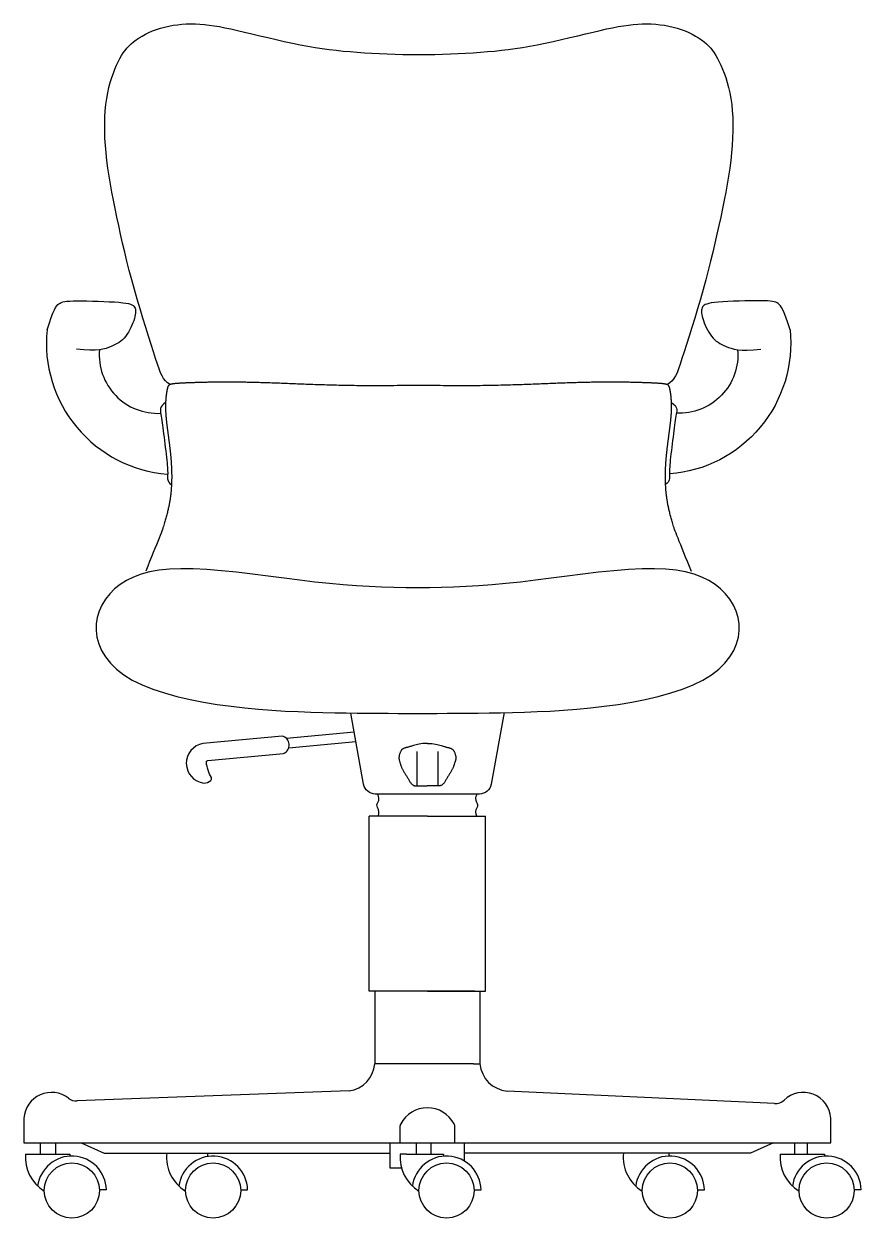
# Model space of a CAD drawing. Header units: metres. Extents: x -0.037 to 0.617, y 0 to 0.933.
import ezdxf

# ---------------------------------------------------------------- set-up
doc = ezdxf.new("R2010")
doc.units = ezdxf.units.M
doc.layers.add('ceco.net 62', color=7, linetype='Continuous')

# ---------------------------------------------------------------- blocks, each defined once
blk = doc.blocks.new('silla1')
for p, q in [((-0.23195, 0.50504), (-0.23859, 0.50327)), ((-0.22461, 0.50636), (-0.23195, 0.50504)), ((-0.21652, 0.50722), (-0.22461, 0.50636)), ((-0.20762, 0.50762), (-0.21652, 0.50722)), ((-0.19786, 0.50754), (-0.20762, 0.50762)), ((-0.18723, 0.50699), (-0.19786, 0.50754)), ((-0.17587, 0.50605), (-0.18723, 0.50699)), ((-0.16397, 0.50481), (-0.17587, 0.50605)), ((-0.15171, 0.50335), (-0.16397, 0.50481)), ((0.1188, 0.50481), (0.10654, 0.50335)), ((0.1307, 0.50605), (0.1188, 0.50481)), ((0.14206, 0.50699), (0.1307, 0.50605)), ((0.15269, 0.50754), (0.14206, 0.50699)), ((0.16245, 0.50762), (0.15269, 0.50754)), ((0.17135, 0.50722), (0.16245, 0.50762)), ((0.17944, 0.50636), (0.17135, 0.50722)), ((0.18678, 0.50504), (0.17944, 0.50636)), ((0.19342, 0.50327), (0.18678, 0.50504)), ((-0.25489, 0.4953), (-0.25928, 0.4918)), ((-0.25001, 0.49839), (-0.25489, 0.4953)), ((-0.2446, 0.50105), (-0.25001, 0.49839)), ((-0.23859, 0.50327), (-0.2446, 0.50105)), ((-0.13928, 0.50177), (-0.15171, 0.50335)), ((-0.12687, 0.50016), (-0.13928, 0.50177)), ((-0.11466, 0.4986), (-0.12687, 0.50016)), ((-0.10284, 0.49719), (-0.11466, 0.4986)), ((-0.09155, 0.496), (-0.10284, 0.49719)), ((-0.08076, 0.49502), (-0.09155, 0.496)), ((-0.07041, 0.49425), (-0.08076, 0.49502)), ((0.03559, 0.49502), (0.02524, 0.49425)), ((0.04638, 0.496), (0.03559, 0.49502)), ((0.05767, 0.49719), (0.04638, 0.496)), ((0.06949, 0.4986), (0.05767, 0.49719)), ((0.0817, 0.50016), (0.06949, 0.4986)), ((0.09411, 0.50177), (0.0817, 0.50016)), ((0.10654, 0.50335), (0.09411, 0.50177)), ((0.19943, 0.50105), (0.19342, 0.50327)), ((0.20484, 0.49839), (0.19943, 0.50105)), ((0.20972, 0.4953), (0.20484, 0.49839)), ((0.21411, 0.4918), (0.20972, 0.4953)), ((-0.26316, 0.48792), (-0.26649, 0.4837)), ((-0.25928, 0.4918), (-0.26316, 0.48792)), ((-0.06041, 0.49366), (-0.07041, 0.49425)), ((-0.05071, 0.49323), (-0.06041, 0.49366)), ((-0.04121, 0.49294), (-0.05071, 0.49323)), ((-0.03186, 0.49278), (-0.04121, 0.49294)), ((-0.02259, 0.49274), (-0.03186, 0.49278)), ((-0.01331, 0.49278), (-0.02259, 0.49274)), ((-0.00396, 0.49294), (-0.01331, 0.49278)), ((0.00553, 0.49323), (-0.00396, 0.49294)), ((0.01524, 0.49366), (0.00553, 0.49323)), ((0.02524, 0.49425), (0.01524, 0.49366)), ((0.21799, 0.48792), (0.21411, 0.4918)), ((0.22132, 0.4837), (0.21799, 0.48792)), ((-0.26924, 0.47921), (-0.27138, 0.47447)), ((-0.26649, 0.4837), (-0.26924, 0.47921)), ((0.22407, 0.47921), (0.22132, 0.4837)), ((0.22621, 0.47447), (0.22407, 0.47921)), ((-0.27288, 0.46954), (-0.2737, 0.46447)), ((-0.27138, 0.47447), (-0.27288, 0.46954)), ((0.22771, 0.46954), (0.22621, 0.47447)), ((0.22853, 0.46447), (0.22771, 0.46954)), ((-0.2737, 0.46447), (-0.27381, 0.4593)), ((-0.27381, 0.4593), (-0.27317, 0.45407)), ((0.228, 0.45407), (0.22864, 0.4593)), ((0.22864, 0.4593), (0.22853, 0.46447)), ((-0.27317, 0.45407), (-0.27176, 0.44885)), ((-0.27176, 0.44885), (-0.26955, 0.44367)), ((0.22438, 0.44367), (0.22659, 0.44885)), ((0.22659, 0.44885), (0.228, 0.45407)), ((-0.26955, 0.44367), (-0.26651, 0.43861)), ((0.22134, 0.43861), (0.22438, 0.44367)), ((-0.26651, 0.43861), (-0.26261, 0.43371)), ((-0.26261, 0.43371), (-0.25782, 0.42903)), ((0.21265, 0.42903), (0.21744, 0.43371)), ((0.21744, 0.43371), (0.22134, 0.43861)), ((-0.25782, 0.42903), (-0.25212, 0.42462)), ((-0.25212, 0.42462), (-0.24548, 0.42053)), ((-0.24548, 0.42053), (-0.23789, 0.41681)), ((0.19272, 0.41681), (0.20031, 0.42053)), ((0.20031, 0.42053), (0.20695, 0.42462)), ((0.20695, 0.42462), (0.21265, 0.42903)), ((-0.23789, 0.41681), (-0.22946, 0.41345)), ((-0.22946, 0.41345), (-0.22032, 0.41045)), ((0.17515, 0.41045), (0.18429, 0.41345)), ((0.18429, 0.41345), (0.19272, 0.41681)), ((-0.22032, 0.41045), (-0.21059, 0.40777)), ((-0.21059, 0.40777), (-0.2004, 0.40541)), ((-0.2004, 0.40541), (-0.18988, 0.40335)), ((-0.18988, 0.40335), (-0.17917, 0.40158)), ((-0.17917, 0.40158), (-0.16838, 0.40008)), ((0.12321, 0.40008), (0.134, 0.40158)), ((0.134, 0.40158), (0.14471, 0.40335)), ((0.14471, 0.40335), (0.15523, 0.40541)), ((0.15523, 0.40541), (0.16542, 0.40777)), ((0.16542, 0.40777), (0.17515, 0.41045)), ((-0.16838, 0.40008), (-0.15764, 0.39883)), ((-0.15764, 0.39883), (-0.14699, 0.39781)), ((-0.14699, 0.39781), (-0.13648, 0.39699)), ((-0.13648, 0.39699), (-0.12614, 0.39635)), ((-0.12614, 0.39635), (-0.11601, 0.39586)), ((-0.11601, 0.39586), (-0.10614, 0.39549)), ((-0.10614, 0.39549), (-0.09656, 0.39522)), ((-0.09656, 0.39522), (-0.08731, 0.39501)), ((-0.08731, 0.39501), (-0.07841, 0.39486)), ((-0.07841, 0.39486), (-0.06983, 0.39474)), ((-0.06983, 0.39474), (-0.06154, 0.39466)), ((-0.06154, 0.39466), (-0.05347, 0.3946)), ((-0.05347, 0.3946), (-0.04559, 0.39457)), ((-0.04559, 0.39457), (-0.03784, 0.39455)), ((-0.03784, 0.39455), (-0.03019, 0.39455)), ((-0.03019, 0.39455), (-0.02259, 0.39454)), ((-0.02259, 0.39454), (-0.01498, 0.39455)), ((-0.01498, 0.39455), (-0.00733, 0.39455)), ((-0.00733, 0.39455), (0.00042, 0.39457)), ((0.00042, 0.39457), (0.0083, 0.3946)), ((0.0083, 0.3946), (0.01637, 0.39466)), ((0.01637, 0.39466), (0.02466, 0.39474)), ((0.02466, 0.39474), (0.03324, 0.39486)), ((0.03324, 0.39486), (0.04213, 0.39501)), ((0.04213, 0.39501), (0.05139, 0.39522)), ((0.05139, 0.39522), (0.06097, 0.39549)), ((0.06097, 0.39549), (0.07084, 0.39586)), ((0.07084, 0.39586), (0.08097, 0.39635)), ((0.08097, 0.39635), (0.09131, 0.39699)), ((0.09131, 0.39699), (0.10182, 0.39781)), ((0.10182, 0.39781), (0.11247, 0.39883)), ((0.11247, 0.39883), (0.12321, 0.40008))]:
    blk.add_line(p, q)
at = {"color": 7}
for p, q in [((-0.07218, 0.37978), (-0.12501, 0.37484)), ((-0.07083, 0.37234), (-0.12333, 0.36744)), ((-0.02326, 0.36474), (-0.02326, 0.33794)), ((-0.0067, 0.36474), (-0.0067, 0.33794)), ((-0.06043, 0.17751), (-0.06043, 0.31415)), ((-0.01498, 0.31415), (-0.06043, 0.31415)), ((-0.01498, 0.31415), (0.03047, 0.31415)), ((0.03047, 0.17751), (0.03047, 0.31415)), ((-0.01498, 0.17751), (-0.06043, 0.17751)), ((-0.05597, 0.17751), (-0.05597, 0.12066)), ((0.0222, 0.17751), (-0.01498, 0.17751)), ((-0.01498, 0.17751), (0.03047, 0.17751)), ((0.02601, 0.17751), (0.02601, 0.12066)), ((0.02112, 0.12066), (0.02601, 0.12066)), ((-0.07608, 0.09945), (-0.28869, 0.09156)), ((0.25625, 0.0895), (0.04744, 0.09929)), ((-0.33018, 0.07813), (-0.33018, 0.05874)), ((0.30022, 0.05874), (0.30022, 0.07813)), ((-0.33018, 0.05874), (-0.01498, 0.05874)), ((-0.31734, 0.05005), (-0.31734, 0.05874)), ((-0.30526, 0.05005), (-0.30526, 0.05874)), ((-0.02383, 0.05874), (-0.02383, 0.05005)), ((0.01414, 0.04448), (0.01414, 0.05874)), ((0.27199, 0.05005), (0.27199, 0.05874)), ((-0.32899, 0.05005), (-0.32512, 0.05005)), ((-0.32512, 0.05005), (-0.29436, 0.05005)), ((-0.29436, 0.05005), (-0.29436, 0.04844)), ((-0.1865, 0.04818), (-0.1865, 0.05082)), ((-0.0312, 0.05005), (-0.03628, 0.05005)), ((0.26063, 0.05005), (0.2645, 0.05005)), ((-0.26578, 0.02208), (-0.27115, 0.02198)), ((-0.16082, 0.02198), (-0.15545, 0.02208)), ((0.02155, 0.02198), (0.02693, 0.02208)), ((0.19602, 0.02198), (0.2014, 0.02208)), ((0.32384, 0.02208), (0.31847, 0.02198))]:
    blk.add_line(p, q, dxfattribs=at)
for points in [[(-0.21589, 0.65163), (-0.21791, 0.65297), (-0.21959, 0.65446), (-0.22101, 0.65619), (-0.22227, 0.65827), (-0.22343, 0.66078), (-0.2246, 0.66382), (-0.22586, 0.66748), (-0.22729, 0.67185), (-0.22895, 0.677), (-0.23082, 0.68284), (-0.23285, 0.68926), (-0.23501, 0.69613), (-0.23723, 0.70335), (-0.23947, 0.7108), (-0.2417, 0.71836), (-0.24385, 0.72591), (-0.2459, 0.73337), (-0.24783, 0.74071), (-0.24967, 0.74794), (-0.25141, 0.75506), (-0.25307, 0.76207), (-0.25464, 0.76897), (-0.25615, 0.77577), (-0.25759, 0.78247), (-0.25896, 0.78907), (-0.26027, 0.79558), (-0.2615, 0.80199), (-0.26263, 0.8083), (-0.26366, 0.81452), (-0.26458, 0.82064), (-0.26536, 0.82666), (-0.26601, 0.83259), (-0.2665, 0.83843), (-0.26684, 0.84415), (-0.26702, 0.84974), (-0.26704, 0.85518), (-0.2669, 0.86045), (-0.2666, 0.86555), (-0.26614, 0.87044), (-0.2655, 0.87511), (-0.2647, 0.87955), (-0.26376, 0.88375), (-0.2627, 0.88771), (-0.26154, 0.89142), (-0.26031, 0.8949), (-0.25903, 0.89813), (-0.25773, 0.90112), (-0.25643, 0.90386), (-0.25515, 0.90635), (-0.25386, 0.90863), (-0.25255, 0.91072), (-0.25118, 0.91265), (-0.24973, 0.91444), (-0.24816, 0.91614), (-0.24645, 0.91776), (-0.24458, 0.91934), (-0.24251, 0.9209), (-0.24026, 0.92243), (-0.23784, 0.92391), (-0.23526, 0.92534), (-0.23253, 0.92669), (-0.22966, 0.92794), (-0.22667, 0.92908), (-0.22356, 0.9301), (-0.22036, 0.93099), (-0.21707, 0.93173), (-0.2137, 0.93234), (-0.21028, 0.93281), (-0.20681, 0.93315), (-0.2033, 0.93337), (-0.19977, 0.93345), (-0.19624, 0.93342), (-0.1927, 0.93325), (-0.18911, 0.93297), (-0.18541, 0.93255), (-0.18155, 0.932), (-0.17747, 0.93131), (-0.17311, 0.93048), (-0.16843, 0.9295), (-0.16335, 0.92837), (-0.15786, 0.92709), (-0.152, 0.92569), (-0.14588, 0.92422), (-0.13958, 0.92271), (-0.13318, 0.92121), (-0.12678, 0.91974), (-0.12045, 0.91836), (-0.1143, 0.91709), (-0.10837, 0.91598), (-0.10265, 0.91501), (-0.09709, 0.91416), (-0.09163, 0.91343), (-0.08622, 0.9128), (-0.08082, 0.91225), (-0.07537, 0.91176), (-0.06982, 0.91133), (-0.06413, 0.91094), (-0.05831, 0.91058), (-0.05238, 0.91027), (-0.04635, 0.91001), (-0.04025, 0.9098), (-0.0341, 0.90964), (-0.02791, 0.90954), (-0.0217, 0.90951), (-0.01548, 0.90954), (-0.00929, 0.90964), (-0.00314, 0.9098), (0.00296, 0.91001), (0.00899, 0.91027), (0.01492, 0.91058), (0.02074, 0.91094), (0.02643, 0.91133), (0.03198, 0.91176), (0.03743, 0.91225), (0.04283, 0.9128), (0.04824, 0.91343), (0.0537, 0.91416), (0.05926, 0.91501), (0.06498, 0.91598), (0.0709, 0.91709), (0.07706, 0.91836), (0.08338, 0.91974), (0.08979, 0.92121), (0.09619, 0.92271), (0.10249, 0.92422), (0.10861, 0.92569), (0.11447, 0.92709), (0.11996, 0.92837), (0.12504, 0.9295), (0.12972, 0.93048), (0.13408, 0.93131), (0.13816, 0.932), (0.14202, 0.93255), (0.14572, 0.93297), (0.14931, 0.93325), (0.15285, 0.93342), (0.15638, 0.93345), (0.15991, 0.93337), (0.16342, 0.93315), (0.16689, 0.93281), (0.17031, 0.93234), (0.17368, 0.93173), (0.17697, 0.93099), (0.18017, 0.9301), (0.18328, 0.92908), (0.18627, 0.92794), (0.18914, 0.92669), (0.19187, 0.92534), (0.19445, 0.92391), (0.19687, 0.92243), (0.19912, 0.9209), (0.20119, 0.91934), (0.20306, 0.91776), (0.20477, 0.91614), (0.20634, 0.91444), (0.20779, 0.91265), (0.20916, 0.91072), (0.21047, 0.90863), (0.21175, 0.90635), (0.21304, 0.90386), (0.21434, 0.90112), (0.21564, 0.89813), (0.21691, 0.8949), (0.21815, 0.89142), (0.21931, 0.88771), (0.22037, 0.88375), (0.22131, 0.87955), (0.22211, 0.87511), (0.22275, 0.87044), (0.22321, 0.86555), (0.22351, 0.86045), (0.22365, 0.85518), (0.22363, 0.84974), (0.22345, 0.84415), (0.22311, 0.83843), (0.22261, 0.83259), (0.22197, 0.82666), (0.22119, 0.82064), (0.22027, 0.81452), (0.21924, 0.8083), (0.21811, 0.80199), (0.21688, 0.79558), (0.21557, 0.78907), (0.21419, 0.78247), (0.21276, 0.77577), (0.21125, 0.76897), (0.20968, 0.76207), (0.20802, 0.75506), (0.20628, 0.74794), (0.20444, 0.74071), (0.20251, 0.73337), (0.20046, 0.72591), (0.19831, 0.71836), (0.19608, 0.7108), (0.19384, 0.70335), (0.19162, 0.69613), (0.18946, 0.68926), (0.18743, 0.68284), (0.18556, 0.677), (0.1839, 0.67185), (0.18247, 0.66748), (0.18121, 0.66382), (0.18004, 0.66078), (0.17888, 0.65827), (0.17762, 0.65619), (0.1762, 0.65446), (0.17452, 0.65297), (0.1725, 0.65163)], [(-0.31208, 0.69432), (-0.31029, 0.69975), (-0.30877, 0.70407), (-0.30749, 0.70742), (-0.30639, 0.70994), (-0.30542, 0.71179), (-0.30454, 0.7131), (-0.30371, 0.71402), (-0.30286, 0.7147), (-0.30196, 0.71525), (-0.30095, 0.71572), (-0.29975, 0.71609), (-0.2983, 0.71639), (-0.29654, 0.71661), (-0.2944, 0.71677), (-0.29182, 0.71686), (-0.28873, 0.71691), (-0.2851, 0.71691), (-0.28105, 0.71687), (-0.27671, 0.71678), (-0.27225, 0.71666), (-0.26779, 0.7165), (-0.26349, 0.7163), (-0.2595, 0.71607), (-0.25596, 0.71581), (-0.25298, 0.71552), (-0.25054, 0.71519), (-0.24857, 0.71481), (-0.24702, 0.71439), (-0.24582, 0.71391), (-0.24492, 0.71338), (-0.24424, 0.71277), (-0.24374, 0.71209), (-0.24336, 0.71133), (-0.24309, 0.71048), (-0.24294, 0.70954), (-0.24289, 0.7085), (-0.24296, 0.70734), (-0.24315, 0.70606), (-0.24346, 0.70466), (-0.24388, 0.70313), (-0.24442, 0.70146), (-0.24507, 0.6997), (-0.24582, 0.69786), (-0.24666, 0.69601), (-0.24759, 0.69418), (-0.24859, 0.6924), (-0.24966, 0.69072), (-0.25079, 0.68917), (-0.25196, 0.68779), (-0.2532, 0.68657), (-0.25449, 0.68548), (-0.25586, 0.68449), (-0.2573, 0.6836), (-0.25882, 0.68277), (-0.26043, 0.68198), (-0.26214, 0.68122), (-0.26397, 0.68047), (-0.26601, 0.67977), (-0.26839, 0.67916), (-0.2712, 0.67869), (-0.27458, 0.67842), (-0.27863, 0.67839), (-0.28347, 0.67864), (-0.28921, 0.67923)], [(0.26832, 0.69442), (0.26653, 0.69985), (0.26501, 0.70417), (0.26372, 0.70752), (0.26262, 0.71005), (0.26165, 0.71189), (0.26078, 0.7132), (0.25994, 0.71413), (0.2591, 0.7148), (0.2582, 0.71536), (0.25718, 0.71582), (0.25598, 0.7162), (0.25453, 0.71649), (0.25277, 0.71671), (0.25063, 0.71687), (0.24805, 0.71697), (0.24496, 0.71701), (0.24133, 0.71702), (0.23728, 0.71697), (0.23295, 0.71689), (0.22848, 0.71677), (0.22403, 0.7166), (0.21973, 0.71641), (0.21574, 0.71618), (0.2122, 0.71591), (0.20922, 0.71562), (0.20678, 0.71529), (0.20481, 0.71492), (0.20326, 0.7145), (0.20206, 0.71402), (0.20115, 0.71348), (0.20048, 0.71287), (0.19998, 0.7122), (0.1996, 0.71144), (0.19933, 0.71059), (0.19917, 0.70965), (0.19913, 0.7086), (0.1992, 0.70744), (0.19939, 0.70617), (0.19969, 0.70477), (0.20011, 0.70324), (0.20065, 0.70157), (0.2013, 0.6998), (0.20205, 0.69797), (0.2029, 0.69612), (0.20382, 0.69428), (0.20483, 0.6925), (0.20589, 0.69082), (0.20702, 0.68928), (0.2082, 0.6879), (0.20943, 0.68667), (0.21073, 0.68558), (0.21209, 0.6846), (0.21353, 0.6837), (0.21506, 0.68287), (0.21667, 0.68209), (0.21838, 0.68132), (0.2202, 0.68057), (0.22225, 0.67987), (0.22462, 0.67926), (0.22744, 0.6788), (0.23082, 0.67853), (0.23487, 0.67849), (0.2397, 0.67875), (0.24544, 0.67933)], [(0.19122, 0.50553), (0.18971, 0.50939), (0.18823, 0.51313), (0.18679, 0.51671), (0.18541, 0.52011), (0.18411, 0.5233), (0.1829, 0.52625), (0.1818, 0.52895), (0.18083, 0.53137), (0.18, 0.53348), (0.17929, 0.53532), (0.17869, 0.53692), (0.17819, 0.53832), (0.17776, 0.53956), (0.17739, 0.54067), (0.17707, 0.5417), (0.17677, 0.54266), (0.17649, 0.54361), (0.17621, 0.54454), (0.17594, 0.54545), (0.17569, 0.54635), (0.17544, 0.54723), (0.1752, 0.5481), (0.17497, 0.54896), (0.17475, 0.5498), (0.17454, 0.55063), (0.17434, 0.55144), (0.17414, 0.55224), (0.17395, 0.55303), (0.17377, 0.55381), (0.1736, 0.55457), (0.17344, 0.55533), (0.17328, 0.55607), (0.17313, 0.5568), (0.17298, 0.55752), (0.17285, 0.55823), (0.17272, 0.55894), (0.17259, 0.55963), (0.17248, 0.56032), (0.17236, 0.56099), (0.17226, 0.56166), (0.17216, 0.56232), (0.17206, 0.56297), (0.17197, 0.56362), (0.17189, 0.56426), (0.17181, 0.56489), (0.17173, 0.56552), (0.17166, 0.56614), (0.1716, 0.56676), (0.17154, 0.56737), (0.17148, 0.56798), (0.17142, 0.56859), (0.17137, 0.56919), (0.17133, 0.56978), (0.17128, 0.57038), (0.17124, 0.57097), (0.17121, 0.57156), (0.17117, 0.57214), (0.17114, 0.57273), (0.17111, 0.57331), (0.17109, 0.57389), (0.17107, 0.57446), (0.17105, 0.57504), (0.17103, 0.57561), (0.17101, 0.57618), (0.171, 0.57675), (0.17099, 0.57732), (0.17098, 0.57789), (0.17097, 0.57845), (0.17097, 0.57901), (0.17097, 0.57957), (0.17097, 0.58013), (0.17097, 0.58069), (0.17098, 0.58125), (0.17099, 0.5818), (0.17099, 0.58235), (0.17101, 0.5829), (0.17102, 0.58345), (0.17103, 0.584), (0.17105, 0.58454), (0.17107, 0.58509), (0.17109, 0.58563), (0.17111, 0.58617), (0.17113, 0.58671), (0.17116, 0.58724), (0.17119, 0.58778), (0.17122, 0.58831), (0.17125, 0.58884), (0.17128, 0.58937), (0.17131, 0.5899), (0.17135, 0.59042), (0.17138, 0.59095), (0.17142, 0.59147), (0.17146, 0.59199), (0.1715, 0.59251), (0.17154, 0.59302), (0.17158, 0.59354), (0.17163, 0.59405), (0.17167, 0.59456), (0.17172, 0.59507), (0.17176, 0.59558), (0.17181, 0.59609), (0.17186, 0.59659), (0.17191, 0.5971), (0.17196, 0.5976), (0.17201, 0.5981), (0.17206, 0.5986), (0.17212, 0.59909), (0.17217, 0.59959), (0.17222, 0.60008), (0.17228, 0.60057), (0.17233, 0.60106), (0.17239, 0.60155), (0.17245, 0.60203), (0.1725, 0.60252), (0.17256, 0.603), (0.17262, 0.60348), (0.17268, 0.60396), (0.17274, 0.60444), (0.1728, 0.60491), (0.17286, 0.60539), (0.17291, 0.60586), (0.17297, 0.60633), (0.17303, 0.6068), (0.17309, 0.60726), (0.17315, 0.60773), (0.17321, 0.60819), (0.17327, 0.60865), (0.17333, 0.60911), (0.1734, 0.60957), (0.17346, 0.61003), (0.17352, 0.61048), (0.17358, 0.61094), (0.17363, 0.61139), (0.17369, 0.61184), (0.17375, 0.61228), (0.17381, 0.61273), (0.17387, 0.61317), (0.17393, 0.61362), (0.17399, 0.61406), (0.17405, 0.61449), (0.1741, 0.61493), (0.17416, 0.61537), (0.17422, 0.6158), (0.17427, 0.61623), (0.17433, 0.61666), (0.17438, 0.61709), (0.17444, 0.61751), (0.17449, 0.61794), (0.17454, 0.61836), (0.1746, 0.61878), (0.17465, 0.6192), (0.1747, 0.61961), (0.17475, 0.62003), (0.1748, 0.62044), (0.17485, 0.62085), (0.1749, 0.62126), (0.17494, 0.62166), (0.17499, 0.62207), (0.17503, 0.62247), (0.17508, 0.62287), (0.17512, 0.62327), (0.17516, 0.62367), (0.1752, 0.62406), (0.17524, 0.62445), (0.17528, 0.62484), (0.17532, 0.62523), (0.17536, 0.62562), (0.17539, 0.626), (0.17543, 0.62639), (0.17546, 0.62677), (0.17549, 0.62715), (0.17552, 0.62752), (0.17555, 0.6279), (0.17558, 0.62827), (0.1756, 0.62864), (0.17563, 0.62901), (0.17565, 0.62938), (0.17567, 0.62974), (0.17569, 0.6301), (0.17571, 0.63046), (0.17573, 0.63082), (0.17574, 0.63118), (0.17575, 0.63153), (0.17577, 0.63188), (0.17578, 0.63223), (0.17579, 0.63258), (0.17579, 0.63292), (0.1758, 0.63327), (0.1758, 0.63361), (0.1758, 0.63395), (0.17581, 0.63428), (0.1758, 0.63462), (0.1758, 0.63495), (0.1758, 0.63528), (0.17579, 0.6356), (0.17579, 0.63593), (0.17578, 0.63625), (0.17577, 0.63657), (0.17576, 0.63688), (0.17575, 0.6372), (0.17574, 0.63751), (0.17572, 0.63782), (0.17571, 0.63812), (0.17569, 0.63843), (0.17567, 0.63873), (0.17566, 0.63902), (0.17564, 0.63932), (0.17562, 0.63961), (0.17559, 0.6399), (0.17557, 0.64018), (0.17555, 0.64047), (0.17553, 0.64075), (0.1755, 0.64102), (0.17548, 0.6413), (0.17545, 0.64157), (0.17542, 0.64184), (0.17539, 0.6421), (0.17537, 0.64236), (0.17534, 0.64262), (0.17531, 0.64288), (0.17528, 0.64313), (0.17525, 0.64338), (0.17521, 0.64362), (0.17518, 0.64386), (0.17515, 0.6441), (0.17512, 0.64434), (0.17509, 0.64457), (0.17505, 0.6448), (0.17502, 0.64502), (0.17498, 0.64524), (0.17495, 0.64546), (0.17492, 0.64567), (0.17488, 0.64588), (0.17485, 0.64609), (0.17481, 0.64629), (0.17478, 0.64649), (0.17474, 0.64668), (0.17471, 0.64688), (0.17467, 0.64706), (0.17464, 0.64725), (0.1746, 0.64743), (0.17457, 0.6476), (0.17453, 0.64777), (0.1745, 0.64794), (0.17447, 0.6481), (0.17443, 0.64826), (0.1744, 0.64842), (0.17436, 0.64857), (0.17433, 0.64872), (0.17429, 0.64886), (0.17426, 0.649), (0.17422, 0.64914), (0.17419, 0.64927), (0.17415, 0.6494), (0.17411, 0.64952), (0.17407, 0.64964), (0.17403, 0.64976), (0.17398, 0.64987), (0.17394, 0.64998), (0.17389, 0.65009), (0.17384, 0.65019), (0.17378, 0.65029), (0.17373, 0.65039), (0.17367, 0.65048), (0.1736, 0.65057), (0.17353, 0.65066), (0.17346, 0.65074), (0.17339, 0.65083), (0.17331, 0.65091), (0.17322, 0.65098), (0.17313, 0.65106), (0.17303, 0.65113), (0.17293, 0.65119), (0.17283, 0.65126), (0.17271, 0.65132), (0.17259, 0.65139), (0.17247, 0.65145), (0.17233, 0.6515), (0.17219, 0.65156), (0.17205, 0.65161), (0.17189, 0.65166), (0.17173, 0.65171), (0.17156, 0.65176), (0.17138, 0.6518), (0.17119, 0.65185), (0.171, 0.65189), (0.17079, 0.65193), (0.17058, 0.65197), (0.17035, 0.65201), (0.17012, 0.65204), (0.16988, 0.65208), (0.16962, 0.65211), (0.16936, 0.65215), (0.16908, 0.65218), (0.1688, 0.65221), (0.1685, 0.65224), (0.16819, 0.65227), (0.16787, 0.6523), (0.16754, 0.65233), (0.16719, 0.65235), (0.16684, 0.65238), (0.16647, 0.65241), (0.16609, 0.65243), (0.16569, 0.65246), (0.16528, 0.65248), (0.16486, 0.65251), (0.16442, 0.65253), (0.16397, 0.65256), (0.16351, 0.65258), (0.16303, 0.65261), (0.16253, 0.65263), (0.16202, 0.65266), (0.1615, 0.65268), (0.16096, 0.65271), (0.16041, 0.65273), (0.15984, 0.65276), (0.15926, 0.65278), (0.15866, 0.65281), (0.15805, 0.65284), (0.15742, 0.65286), (0.15677, 0.65289), (0.15611, 0.65291), (0.15544, 0.65294), (0.15475, 0.65296), (0.15405, 0.65299), (0.15333, 0.65301), (0.1526, 0.65304), (0.15185, 0.65306), (0.15109, 0.65308), (0.15032, 0.65311), (0.14953, 0.65313), (0.14872, 0.65315), (0.1479, 0.65317), (0.14707, 0.65319), (0.14622, 0.65321), (0.14536, 0.65323), (0.14448, 0.65325), (0.14359, 0.65327), (0.14269, 0.65329), (0.14177, 0.6533), (0.14084, 0.65332), (0.13989, 0.65333), (0.13893, 0.65335), (0.13796, 0.65336), (0.13697, 0.65337), (0.13597, 0.65338), (0.13496, 0.65339), (0.13393, 0.6534), (0.13289, 0.6534), (0.13183, 0.65341), (0.13076, 0.65341), (0.12968, 0.65342), (0.12859, 0.65342), (0.12748, 0.65342), (0.12636, 0.65342), (0.12522, 0.65341), (0.12407, 0.65341), (0.12291, 0.6534), (0.12174, 0.6534), (0.12055, 0.65339), (0.11935, 0.65337), (0.11814, 0.65336), (0.11692, 0.65335), (0.11568, 0.65333), (0.11443, 0.65331), (0.11316, 0.65329), (0.11189, 0.65327), (0.1106, 0.65324), (0.1093, 0.65322), (0.10798, 0.65319), (0.10666, 0.65316), (0.10532, 0.65312), (0.10397, 0.65309), (0.10261, 0.65305), (0.10123, 0.65301), (0.09984, 0.65297), (0.09844, 0.65292), (0.09703, 0.65288), (0.0956, 0.65283), (0.09417, 0.65278), (0.09271, 0.65273), (0.09125, 0.65267), (0.08977, 0.65262), (0.08828, 0.65256), (0.08678, 0.65251), (0.08526, 0.65245), (0.08373, 0.65239), (0.08218, 0.65232), (0.08062, 0.65226), (0.07904, 0.6522), (0.07745, 0.65214), (0.07585, 0.65207), (0.07423, 0.65201), (0.07259, 0.65194), (0.07094, 0.65188), (0.06928, 0.65182), (0.06759, 0.65175), (0.0659, 0.65169), (0.06418, 0.65162), (0.06245, 0.65156), (0.06071, 0.6515), (0.05894, 0.65144), (0.05716, 0.65138), (0.05536, 0.65132), (0.05355, 0.65126), (0.05172, 0.6512), (0.04987, 0.65115), (0.048, 0.6511), (0.04611, 0.65104), (0.04421, 0.65099), (0.04229, 0.65095), (0.04034, 0.6509), (0.03838, 0.65086), (0.0364, 0.65082), (0.03441, 0.65078), (0.03239, 0.65074), (0.03035, 0.65071), (0.0283, 0.65068), (0.02622, 0.65066), (0.02412, 0.65063), (0.022, 0.65061), (0.01987, 0.6506), (0.01771, 0.65058), (0.01553, 0.65057), (0.01333, 0.65057), (0.01111, 0.65057), (0.00887, 0.65057), (0.00661, 0.65058), (0.00433, 0.65059), (0.00203, 0.6506), (-0.00028, 0.65062), (-0.00261, 0.65065), (-0.00496, 0.65068), (-0.00733, 0.65071), (-0.0097, 0.65075), (-0.01209, 0.65078), (-0.0145, 0.65081), (-0.01691, 0.65083), (-0.01933, 0.65085), (-0.02176, 0.65085), (-0.02419, 0.65085), (-0.02663, 0.65083), (-0.02906, 0.65081), (-0.03149, 0.65078), (-0.03391, 0.65075), (-0.03632, 0.65071), (-0.03871, 0.65068), (-0.04109, 0.65065), (-0.04344, 0.65062), (-0.04577, 0.6506), (-0.04808, 0.65059), (-0.05036, 0.65058), (-0.05263, 0.65057), (-0.05487, 0.65057), (-0.05709, 0.65057), (-0.05929, 0.65057), (-0.06147, 0.65058), (-0.06363, 0.6506), (-0.06577, 0.65061), (-0.06788, 0.65063), (-0.06998, 0.65066), (-0.07206, 0.65068), (-0.07411, 0.65071), (-0.07615, 0.65074), (-0.07817, 0.65078), (-0.08017, 0.65082), (-0.08214, 0.65086), (-0.0841, 0.6509), (-0.08605, 0.65095), (-0.08797, 0.65099), (-0.08987, 0.65104), (-0.09176, 0.6511), (-0.09363, 0.65115), (-0.09548, 0.6512), (-0.09731, 0.65126), (-0.09912, 0.65132), (-0.10092, 0.65138), (-0.1027, 0.65144), (-0.10447, 0.6515), (-0.10621, 0.65156), (-0.10794, 0.65162), (-0.10966, 0.65169), (-0.11136, 0.65175), (-0.11304, 0.65182), (-0.1147, 0.65188), (-0.11635, 0.65194), (-0.11799, 0.65201), (-0.11961, 0.65207), (-0.12121, 0.65214), (-0.1228, 0.6522), (-0.12438, 0.65226), (-0.12594, 0.65232), (-0.12749, 0.65239), (-0.12902, 0.65245), (-0.13054, 0.65251), (-0.13204, 0.65256), (-0.13353, 0.65262), (-0.13501, 0.65267), (-0.13647, 0.65273), (-0.13793, 0.65278), (-0.13936, 0.65283), (-0.14079, 0.65288), (-0.1422, 0.65292), (-0.1436, 0.65297), (-0.14499, 0.65301), (-0.14637, 0.65305), (-0.14773, 0.65309), (-0.14908, 0.65312), (-0.15042, 0.65316), (-0.15174, 0.65319), (-0.15306, 0.65322), (-0.15436, 0.65324), (-0.15565, 0.65327), (-0.15692, 0.65329), (-0.15819, 0.65331), (-0.15944, 0.65333), (-0.16068, 0.65335), (-0.1619, 0.65336), (-0.16311, 0.65337), (-0.16431, 0.65339), (-0.1655, 0.6534), (-0.16667, 0.6534), (-0.16784, 0.65341), (-0.16898, 0.65341), (-0.17012, 0.65342), (-0.17124, 0.65342), (-0.17235, 0.65342), (-0.17344, 0.65342), (-0.17453, 0.65341), (-0.17559, 0.65341), (-0.17665, 0.6534), (-0.17769, 0.6534), (-0.17872, 0.65339), (-0.17973, 0.65338), (-0.18073, 0.65337), (-0.18172, 0.65336), (-0.18269, 0.65335), (-0.18365, 0.65333), (-0.1846, 0.65332), (-0.18553, 0.6533), (-0.18645, 0.65329), (-0.18735, 0.65327), (-0.18824, 0.65325), (-0.18912, 0.65323), (-0.18998, 0.65321), (-0.19083, 0.65319), (-0.19166, 0.65317), (-0.19248, 0.65315), (-0.19329, 0.65313), (-0.19408, 0.65311), (-0.19485, 0.65308), (-0.19561, 0.65306), (-0.19636, 0.65304), (-0.19709, 0.65301), (-0.19781, 0.65299), (-0.19851, 0.65296), (-0.1992, 0.65294), (-0.19988, 0.65291), (-0.20053, 0.65289), (-0.20118, 0.65286), (-0.20181, 0.65284), (-0.20242, 0.65281), (-0.20302, 0.65278), (-0.2036, 0.65276), (-0.20417, 0.65273), (-0.20472, 0.65271), (-0.20526, 0.65268), (-0.20579, 0.65266), (-0.20629, 0.65263), (-0.20679, 0.65261), (-0.20727, 0.65258), (-0.20773, 0.65256), (-0.20818, 0.65253), (-0.20862, 0.65251), (-0.20904, 0.65248), (-0.20945, 0.65246), (-0.20985, 0.65243), (-0.21023, 0.65241), (-0.2106, 0.65238), (-0.21096, 0.65235), (-0.2113, 0.65233), (-0.21163, 0.6523), (-0.21195, 0.65227), (-0.21226, 0.65224), (-0.21256, 0.65221), (-0.21284, 0.65218), (-0.21312, 0.65215), (-0.21338, 0.65211), (-0.21364, 0.65208), (-0.21388, 0.65204), (-0.21411, 0.65201), (-0.21434, 0.65197), (-0.21455, 0.65193), (-0.21476, 0.65189), (-0.21495, 0.65185), (-0.21514, 0.6518), (-0.21532, 0.65176), (-0.21549, 0.65171), (-0.21565, 0.65166), (-0.21581, 0.65161), (-0.21595, 0.65156), (-0.21609, 0.6515), (-0.21623, 0.65145), (-0.21635, 0.65139), (-0.21647, 0.65132), (-0.21659, 0.65126), (-0.21669, 0.65119), (-0.21679, 0.65113), (-0.21689, 0.65106), (-0.21698, 0.65098), (-0.21707, 0.65091), (-0.21715, 0.65083), (-0.21722, 0.65074), (-0.2173, 0.65066), (-0.21736, 0.65057), (-0.21743, 0.65048), (-0.21749, 0.65039), (-0.21754, 0.65029), (-0.2176, 0.65019), (-0.21765, 0.65009), (-0.2177, 0.64998), (-0.21774, 0.64987), (-0.21779, 0.64976), (-0.21783, 0.64964), (-0.21787, 0.64952), (-0.21791, 0.6494), (-0.21795, 0.64927), (-0.21798, 0.64914), (-0.21802, 0.649), (-0.21805, 0.64886), (-0.21809, 0.64872), (-0.21812, 0.64857), (-0.21816, 0.64842), (-0.21819, 0.64826), (-0.21823, 0.6481), (-0.21826, 0.64794), (-0.2183, 0.64777), (-0.21833, 0.6476), (-0.21836, 0.64743), (-0.2184, 0.64725), (-0.21843, 0.64706), (-0.21847, 0.64688), (-0.2185, 0.64668), (-0.21854, 0.64649), (-0.21857, 0.64629), (-0.21861, 0.64609), (-0.21864, 0.64588), (-0.21868, 0.64567), (-0.21871, 0.64546), (-0.21875, 0.64524), (-0.21878, 0.64502), (-0.21881, 0.6448), (-0.21885, 0.64457), (-0.21888, 0.64434), (-0.21891, 0.6441), (-0.21894, 0.64386), (-0.21898, 0.64362), (-0.21901, 0.64338), (-0.21904, 0.64313), (-0.21907, 0.64288), (-0.2191, 0.64262), (-0.21913, 0.64236), (-0.21915, 0.6421), (-0.21918, 0.64184), (-0.21921, 0.64157), (-0.21924, 0.6413), (-0.21926, 0.64102), (-0.21929, 0.64075), (-0.21931, 0.64047), (-0.21933, 0.64018), (-0.21936, 0.6399), (-0.21938, 0.63961), (-0.2194, 0.63932), (-0.21942, 0.63902), (-0.21943, 0.63873), (-0.21945, 0.63843), (-0.21947, 0.63812), (-0.21948, 0.63782), (-0.2195, 0.63751), (-0.21951, 0.6372), (-0.21952, 0.63688), (-0.21953, 0.63657), (-0.21954, 0.63625), (-0.21955, 0.63593), (-0.21955, 0.6356), (-0.21956, 0.63528), (-0.21956, 0.63495), (-0.21957, 0.63462), (-0.21957, 0.63428), (-0.21957, 0.63395), (-0.21956, 0.63361), (-0.21956, 0.63327), (-0.21955, 0.63292), (-0.21955, 0.63258), (-0.21954, 0.63223), (-0.21953, 0.63188), (-0.21952, 0.63153), (-0.2195, 0.63118), (-0.21949, 0.63082), (-0.21947, 0.63046), (-0.21945, 0.6301), (-0.21943, 0.62974), (-0.21941, 0.62938), (-0.21939, 0.62901), (-0.21936, 0.62864), (-0.21934, 0.62827), (-0.21931, 0.6279), (-0.21928, 0.62752), (-0.21925, 0.62715), (-0.21922, 0.62677), (-0.21919, 0.62639), (-0.21915, 0.626), (-0.21912, 0.62562), (-0.21908, 0.62523), (-0.21904, 0.62484), (-0.21901, 0.62445), (-0.21897, 0.62406), (-0.21892, 0.62367), (-0.21888, 0.62327), (-0.21884, 0.62287), (-0.2188, 0.62247), (-0.21875, 0.62207), (-0.2187, 0.62166), (-0.21866, 0.62126), (-0.21861, 0.62085), (-0.21856, 0.62044), (-0.21851, 0.62003), (-0.21846, 0.61961), (-0.21841, 0.6192), (-0.21836, 0.61878), (-0.21831, 0.61836), (-0.21825, 0.61794), (-0.2182, 0.61751), (-0.21814, 0.61709), (-0.21809, 0.61666), (-0.21803, 0.61623), (-0.21798, 0.6158), (-0.21792, 0.61537), (-0.21786, 0.61493), (-0.21781, 0.61449), (-0.21775, 0.61406), (-0.21769, 0.61362), (-0.21763, 0.61317), (-0.21757, 0.61273), (-0.21751, 0.61228), (-0.21746, 0.61184), (-0.2174, 0.61139), (-0.21734, 0.61094), (-0.21728, 0.61048), (-0.21722, 0.61003), (-0.21716, 0.60957), (-0.2171, 0.60911), (-0.21704, 0.60865), (-0.21698, 0.60819), (-0.21692, 0.60773), (-0.21686, 0.60726), (-0.2168, 0.6068), (-0.21674, 0.60633), (-0.21668, 0.60586), (-0.21662, 0.60539), (-0.21656, 0.60491), (-0.2165, 0.60444), (-0.21644, 0.60396), (-0.21638, 0.60348), (-0.21632, 0.603), (-0.21626, 0.60252), (-0.21621, 0.60203), (-0.21615, 0.60155), (-0.21609, 0.60106), (-0.21604, 0.60057), (-0.21598, 0.60008), (-0.21593, 0.59959), (-0.21588, 0.59909), (-0.21582, 0.5986), (-0.21577, 0.5981), (-0.21572, 0.5976), (-0.21567, 0.5971), (-0.21562, 0.59659), (-0.21557, 0.59609), (-0.21552, 0.59558), (-0.21548, 0.59507), (-0.21543, 0.59456), (-0.21539, 0.59405), (-0.21534, 0.59354), (-0.2153, 0.59302), (-0.21526, 0.59251), (-0.21522, 0.59199), (-0.21518, 0.59147), (-0.21514, 0.59095), (-0.21511, 0.59042), (-0.21507, 0.5899), (-0.21504, 0.58937), (-0.21501, 0.58884), (-0.21498, 0.58831), (-0.21495, 0.58778), (-0.21492, 0.58724), (-0.2149, 0.58671), (-0.21487, 0.58617), (-0.21485, 0.58563), (-0.21483, 0.58509), (-0.21481, 0.58454), (-0.21479, 0.584), (-0.21478, 0.58345), (-0.21477, 0.5829), (-0.21475, 0.58235), (-0.21475, 0.5818), (-0.21474, 0.58125), (-0.21473, 0.58069), (-0.21473, 0.58013), (-0.21473, 0.57957), (-0.21473, 0.57901), (-0.21474, 0.57845), (-0.21474, 0.57789), (-0.21475, 0.57732), (-0.21476, 0.57675), (-0.21477, 0.57618), (-0.21479, 0.57561), (-0.21481, 0.57504), (-0.21483, 0.57446), (-0.21485, 0.57389), (-0.21487, 0.57331), (-0.2149, 0.57273), (-0.21493, 0.57214), (-0.21497, 0.57156), (-0.21501, 0.57097), (-0.21505, 0.57038), (-0.21509, 0.56978), (-0.21514, 0.56919), (-0.21519, 0.56859), (-0.21524, 0.56798), (-0.2153, 0.56737), (-0.21536, 0.56676), (-0.21542, 0.56614), (-0.21549, 0.56552), (-0.21557, 0.56489), (-0.21565, 0.56426), (-0.21573, 0.56362), (-0.21582, 0.56297), (-0.21592, 0.56232), (-0.21602, 0.56166), (-0.21612, 0.56099), (-0.21624, 0.56032), (-0.21635, 0.55963), (-0.21648, 0.55894), (-0.21661, 0.55823), (-0.21674, 0.55752), (-0.21689, 0.5568), (-0.21704, 0.55607), (-0.2172, 0.55533), (-0.21736, 0.55457), (-0.21753, 0.55381), (-0.21771, 0.55303), (-0.2179, 0.55224), (-0.2181, 0.55144), (-0.2183, 0.55063), (-0.21851, 0.5498), (-0.21873, 0.54896), (-0.21896, 0.5481), (-0.2192, 0.54723), (-0.21945, 0.54635), (-0.2197, 0.54545), (-0.21997, 0.54454), (-0.22025, 0.54361), (-0.22053, 0.54266), (-0.22083, 0.5417), (-0.22115, 0.54067), (-0.22152, 0.53956), (-0.22195, 0.53832), (-0.22245, 0.53692), (-0.22305, 0.53532), (-0.22376, 0.53348), (-0.22459, 0.53137), (-0.22556, 0.52895), (-0.22666, 0.52626), (-0.22786, 0.52331), (-0.22916, 0.52014), (-0.23052, 0.51677), (-0.23195, 0.51323), (-0.23341, 0.50956), (-0.23489, 0.50578)], [(-0.2195, 0.63744), (-0.2211, 0.63622), (-0.22224, 0.63508), (-0.22299, 0.634), (-0.22341, 0.63293), (-0.22357, 0.63186), (-0.22353, 0.63074), (-0.22336, 0.62955), (-0.22312, 0.62826), (-0.22288, 0.62683), (-0.22263, 0.62527), (-0.22238, 0.62357), (-0.22213, 0.62173), (-0.22186, 0.61975), (-0.22159, 0.61763), (-0.2213, 0.61537), (-0.221, 0.61297), (-0.22069, 0.61043), (-0.22036, 0.6078), (-0.22004, 0.60511), (-0.21971, 0.60242), (-0.2194, 0.59977), (-0.2191, 0.5972), (-0.21882, 0.59477), (-0.21858, 0.59251), (-0.21837, 0.59045), (-0.2182, 0.5886), (-0.21806, 0.58694), (-0.21796, 0.58543), (-0.21789, 0.58408), (-0.21786, 0.58285), (-0.21786, 0.58173), (-0.21789, 0.5807), (-0.21794, 0.57974), (-0.21798, 0.57883), (-0.21795, 0.57795), (-0.21781, 0.57708), (-0.21751, 0.5762), (-0.21701, 0.57529), (-0.21625, 0.57432), (-0.21518, 0.57329)], [(0.17573, 0.63755), (0.17734, 0.63633), (0.17848, 0.63519), (0.17923, 0.6341), (0.17965, 0.63304), (0.1798, 0.63196), (0.17976, 0.63085), (0.17959, 0.62966), (0.17936, 0.62836), (0.17911, 0.62694), (0.17887, 0.62537), (0.17862, 0.62367), (0.17836, 0.62183), (0.1781, 0.61985), (0.17782, 0.61774), (0.17754, 0.61548), (0.17724, 0.61307), (0.17692, 0.61054), (0.1766, 0.6079), (0.17627, 0.60522), (0.17595, 0.60253), (0.17563, 0.59988), (0.17533, 0.59731), (0.17506, 0.59487), (0.17481, 0.59261), (0.17461, 0.59056), (0.17443, 0.58871), (0.1743, 0.58704), (0.1742, 0.58554), (0.17413, 0.58418), (0.17409, 0.58295), (0.17409, 0.58183), (0.17412, 0.5808), (0.17417, 0.57984), (0.17421, 0.57893), (0.17417, 0.57805), (0.17401, 0.57717), (0.17367, 0.57628), (0.17311, 0.57535), (0.17228, 0.57436), (0.17111, 0.5733)]]:
    blk.add_lwpolyline(points)
for points in [[(-0.31208, 0.69432, 0.421347), (-0.21814, 0.58154, 0.421347)], [(0.26832, 0.69442, -0.421347), (0.17437, 0.58164, -0.421347)], [(-0.27118, 0.6787, 0.454155), (-0.22327, 0.62908, 0.4298)], [(0.22741, 0.6788, -0.454155), (0.17951, 0.62919, -0.4298)]]:
    blk.add_lwpolyline(points, format="xyb")
for points in [[(0.045, 0.39508), (0.03483, 0.33909, -0.362522), (0.02569, 0.33146), (-0.01498, 0.33146), (-0.05565, 0.33146, -0.362522), (-0.06479, 0.33909), (-0.07491, 0.39481)], [(-0.12835, 0.37674), (-0.19028, 0.37095, 0.864311), (-0.18965, 0.34004, 0.149371), (-0.18414, 0.34194, 0.300688), (-0.18372, 0.34429, -0.099518), (-0.18765, 0.35626, -0.414757), (-0.18661, 0.35768)], [(-0.05369, 0.31415, 0.29953), (-0.05399, 0.32092, -0.285628), (-0.05369, 0.32486, 0.29038), (-0.05387, 0.33146, 0.29038)], [(0.02373, 0.31415, -0.29953), (0.02403, 0.32092, 0.285628), (0.02373, 0.32486, -0.29038), (0.02391, 0.33146, -0.29038)], [(0.02112, 0.12066), (-0.01498, 0.12066), (-0.05597, 0.12066, -0.290593)], [(0.00656, 0.05874), (0.00656, 0.07082, 0.121883), (0.00587, 0.07362, 0.603282), (-0.03583, 0.07362, 0.121883), (-0.03652, 0.07082), (-0.03652, 0.05874)]]:
    blk.add_lwpolyline(points, format="xyb", dxfattribs=at)
for points in [[(-0.01498, 0.37101), (-0.0168, 0.37098), (-0.01846, 0.37086), (-0.01998, 0.37069), (-0.02136, 0.37046), (-0.02261, 0.37021), (-0.02375, 0.36993), (-0.02478, 0.36966), (-0.02572, 0.36939), (-0.02657, 0.36914), (-0.02734, 0.36892), (-0.02804, 0.36872), (-0.02867, 0.36854), (-0.02925, 0.36838), (-0.02978, 0.36823), (-0.03027, 0.3681), (-0.03072, 0.36797), (-0.03114, 0.36786), (-0.03154, 0.36775), (-0.03192, 0.36764), (-0.03228, 0.36754), (-0.03261, 0.36743), (-0.03294, 0.36732), (-0.03324, 0.3672), (-0.03354, 0.36707), (-0.03383, 0.36693), (-0.0341, 0.36678), (-0.03437, 0.3666), (-0.03463, 0.3664), (-0.03488, 0.36618), (-0.03512, 0.36592), (-0.03535, 0.36563), (-0.03557, 0.3653), (-0.03578, 0.36493), (-0.03599, 0.36453), (-0.03618, 0.3641), (-0.03636, 0.36365), (-0.03652, 0.36319), (-0.03667, 0.36274), (-0.03681, 0.36229), (-0.03692, 0.36185), (-0.03702, 0.36144), (-0.03709, 0.36105), (-0.03715, 0.36067), (-0.03719, 0.36031), (-0.03721, 0.35995), (-0.03721, 0.35961), (-0.03719, 0.35926), (-0.03715, 0.35892), (-0.0371, 0.35857), (-0.03702, 0.35822), (-0.03694, 0.35786), (-0.03684, 0.3575), (-0.03674, 0.35713), (-0.03662, 0.35676), (-0.03651, 0.35638), (-0.03639, 0.356), (-0.03627, 0.35562), (-0.03615, 0.35523), (-0.03602, 0.35483), (-0.03589, 0.35443), (-0.03575, 0.35402), (-0.0356, 0.35359), (-0.03544, 0.35316), (-0.03527, 0.35271), (-0.03508, 0.35225), (-0.03488, 0.35177), (-0.03466, 0.35129), (-0.03443, 0.3508), (-0.03418, 0.3503), (-0.03391, 0.3498), (-0.03364, 0.3493), (-0.03334, 0.3488), (-0.03303, 0.3483), (-0.03271, 0.3478), (-0.03238, 0.3473), (-0.03205, 0.3468), (-0.03171, 0.3463), (-0.03138, 0.34579), (-0.03105, 0.34527), (-0.03072, 0.34474), (-0.03041, 0.3442), (-0.0301, 0.34366), (-0.02981, 0.34311), (-0.02951, 0.34257), (-0.02922, 0.34205), (-0.02893, 0.34153), (-0.02863, 0.34105), (-0.02833, 0.34059), (-0.02803, 0.34016), (-0.02772, 0.33977), (-0.02741, 0.33942), (-0.02709, 0.3391), (-0.02678, 0.33882), (-0.02646, 0.33859), (-0.02615, 0.33839), (-0.02585, 0.33823), (-0.02555, 0.33812), (-0.02525, 0.33804), (-0.02494, 0.33799), (-0.02463, 0.33796), (-0.0243, 0.33795), (-0.02394, 0.33794), (-0.02356, 0.33794), (-0.02315, 0.33793), (-0.0227, 0.33792), (-0.02216, 0.3379), (-0.02151, 0.33787), (-0.0207, 0.33784), (-0.01969, 0.33782), (-0.01845, 0.3378), (-0.01693, 0.3378), (-0.0151, 0.33781)], [(-0.01498, 0.37101), (-0.01316, 0.37098), (-0.0115, 0.37086), (-0.00998, 0.37069), (-0.0086, 0.37046), (-0.00735, 0.37021), (-0.00621, 0.36993), (-0.00518, 0.36966), (-0.00424, 0.36939), (-0.00339, 0.36914), (-0.00262, 0.36892), (-0.00192, 0.36872), (-0.00129, 0.36854), (-0.00071, 0.36838), (-0.00018, 0.36823), (0.00031, 0.3681), (0.00076, 0.36797), (0.00118, 0.36786), (0.00158, 0.36775), (0.00196, 0.36764), (0.00232, 0.36754), (0.00266, 0.36743), (0.00298, 0.36732), (0.00329, 0.3672), (0.00358, 0.36707), (0.00387, 0.36693), (0.00414, 0.36678), (0.00441, 0.3666), (0.00467, 0.3664), (0.00492, 0.36618), (0.00516, 0.36592), (0.00539, 0.36563), (0.00561, 0.3653), (0.00582, 0.36493), (0.00603, 0.36453), (0.00622, 0.3641), (0.0064, 0.36365), (0.00656, 0.36319), (0.00671, 0.36274), (0.00685, 0.36229), (0.00696, 0.36185), (0.00706, 0.36144), (0.00713, 0.36105), (0.00719, 0.36067), (0.00723, 0.36031), (0.00725, 0.35995), (0.00725, 0.35961), (0.00723, 0.35926), (0.00719, 0.35892), (0.00714, 0.35857), (0.00707, 0.35822), (0.00698, 0.35786), (0.00688, 0.3575), (0.00678, 0.35713), (0.00667, 0.35676), (0.00655, 0.35638), (0.00643, 0.356), (0.00631, 0.35562), (0.00619, 0.35523), (0.00606, 0.35483), (0.00593, 0.35443), (0.00579, 0.35402), (0.00564, 0.35359), (0.00548, 0.35316), (0.00531, 0.35271), (0.00512, 0.35225), (0.00492, 0.35177), (0.0047, 0.35129), (0.00447, 0.3508), (0.00422, 0.3503), (0.00395, 0.3498), (0.00368, 0.3493), (0.00338, 0.3488), (0.00307, 0.3483), (0.00275, 0.3478), (0.00242, 0.3473), (0.00209, 0.3468), (0.00175, 0.3463), (0.00142, 0.34579), (0.00109, 0.34527), (0.00076, 0.34474), (0.00045, 0.3442), (0.00015, 0.34366), (-0.00015, 0.34311), (-0.00045, 0.34257), (-0.00074, 0.34205), (-0.00103, 0.34153), (-0.00133, 0.34105), (-0.00162, 0.34059), (-0.00193, 0.34016), (-0.00224, 0.33977), (-0.00255, 0.33942), (-0.00287, 0.3391), (-0.00318, 0.33882), (-0.00349, 0.33859), (-0.00381, 0.33839), (-0.00411, 0.33823), (-0.00441, 0.33812), (-0.00471, 0.33804), (-0.00502, 0.33799), (-0.00533, 0.33796), (-0.00566, 0.33795), (-0.00601, 0.33794), (-0.00639, 0.33794), (-0.00681, 0.33793), (-0.00726, 0.33792), (-0.0078, 0.3379), (-0.00846, 0.33787), (-0.00929, 0.33784), (-0.01032, 0.33782), (-0.01161, 0.3378), (-0.01318, 0.3378), (-0.0151, 0.33781)], [(-0.18661, 0.35768), (-0.12728, 0.36323)], [(-0.28541, 0.05874), (-0.2675, 0.05082), (-0.04441, 0.05082)], [(-0.04441, 0.05874), (-0.04441, 0.03932), (-0.03531, 0.03932)], [(-0.01498, 0.05874), (0.30022, 0.05874)], [(-0.01203, 0.05005), (-0.01203, 0.05874)], [(0.25545, 0.05874), (0.23754, 0.05082), (0.01414, 0.05082)], [(0.28206, 0.05005), (0.28206, 0.05874)], [(-0.0312, 0.05005), (-0.00237, 0.05005)], [(-0.00237, 0.05005), (-0.00237, 0.04839)], [(0.17392, 0.04849), (0.17392, 0.05082)], [(0.2645, 0.05005), (0.29526, 0.05005)], [(0.29526, 0.05005), (0.29526, 0.04844)]]:
    blk.add_lwpolyline(points, dxfattribs=at)
for centre in [(-0.29271, 0.02156), (-0.18238, 0.02156), (0, 0.02156), (0.17447, 0.02156), (0.29691, 0.02156)]:
    blk.add_circle(centre, 0.02156, dxfattribs=at)
for centre, radius, start, end in [((-0.13007, 0.3698), 0.00715, 293.03532, 76.03946), ((-0.07954, 0.12287), 0.02367, 278.40217, 354.64334), ((0.04958, 0.12287), 0.02367, 185.35666, 264.8158), ((-0.30857, 0.07661), 0.02166, 51.97108, 176.05452), ((-0.28906, 0.10155), 0.01, 231.97108, 272.12611), ((0.27861, 0.07661), 0.02166, 3.94548, 133.74399), ((0.25672, 0.09948), 0.01, 267.31339, 313.74399), ((-0.2983, 0.04742), 0.0308, 175.10463, 238.79707), ((-0.29271, 0.02156), 0.02694, 1.11821, 172.64751), ((-0.18797, 0.04742), 0.0308, 173.66529, 238.79707), ((-0.18238, 0.02156), 0.02694, 1.11821, 172.64751), ((-0.0056, 0.04742), 0.0308, 175.10463, 238.79707), ((0, 0.02156), 0.02694, 1.11821, 172.64751), ((0.16887, 0.04742), 0.0308, 173.66529, 238.79707), ((0.17447, 0.02156), 0.02694, 1.11821, 172.64751), ((0.29132, 0.04742), 0.0308, 175.10463, 238.79707), ((0.29691, 0.02156), 0.02694, 1.11821, 172.64751)]:
    blk.add_arc(centre, radius, start, end, dxfattribs=at)

msp = doc.modelspace()

# ---------------------------------------------------------------- block references
at = {"layer": 'ceco.net 62'}
msp.add_blockref('silla1', (0.29271, 0), dxfattribs=at)

doc.saveas('drawing.dxf')
